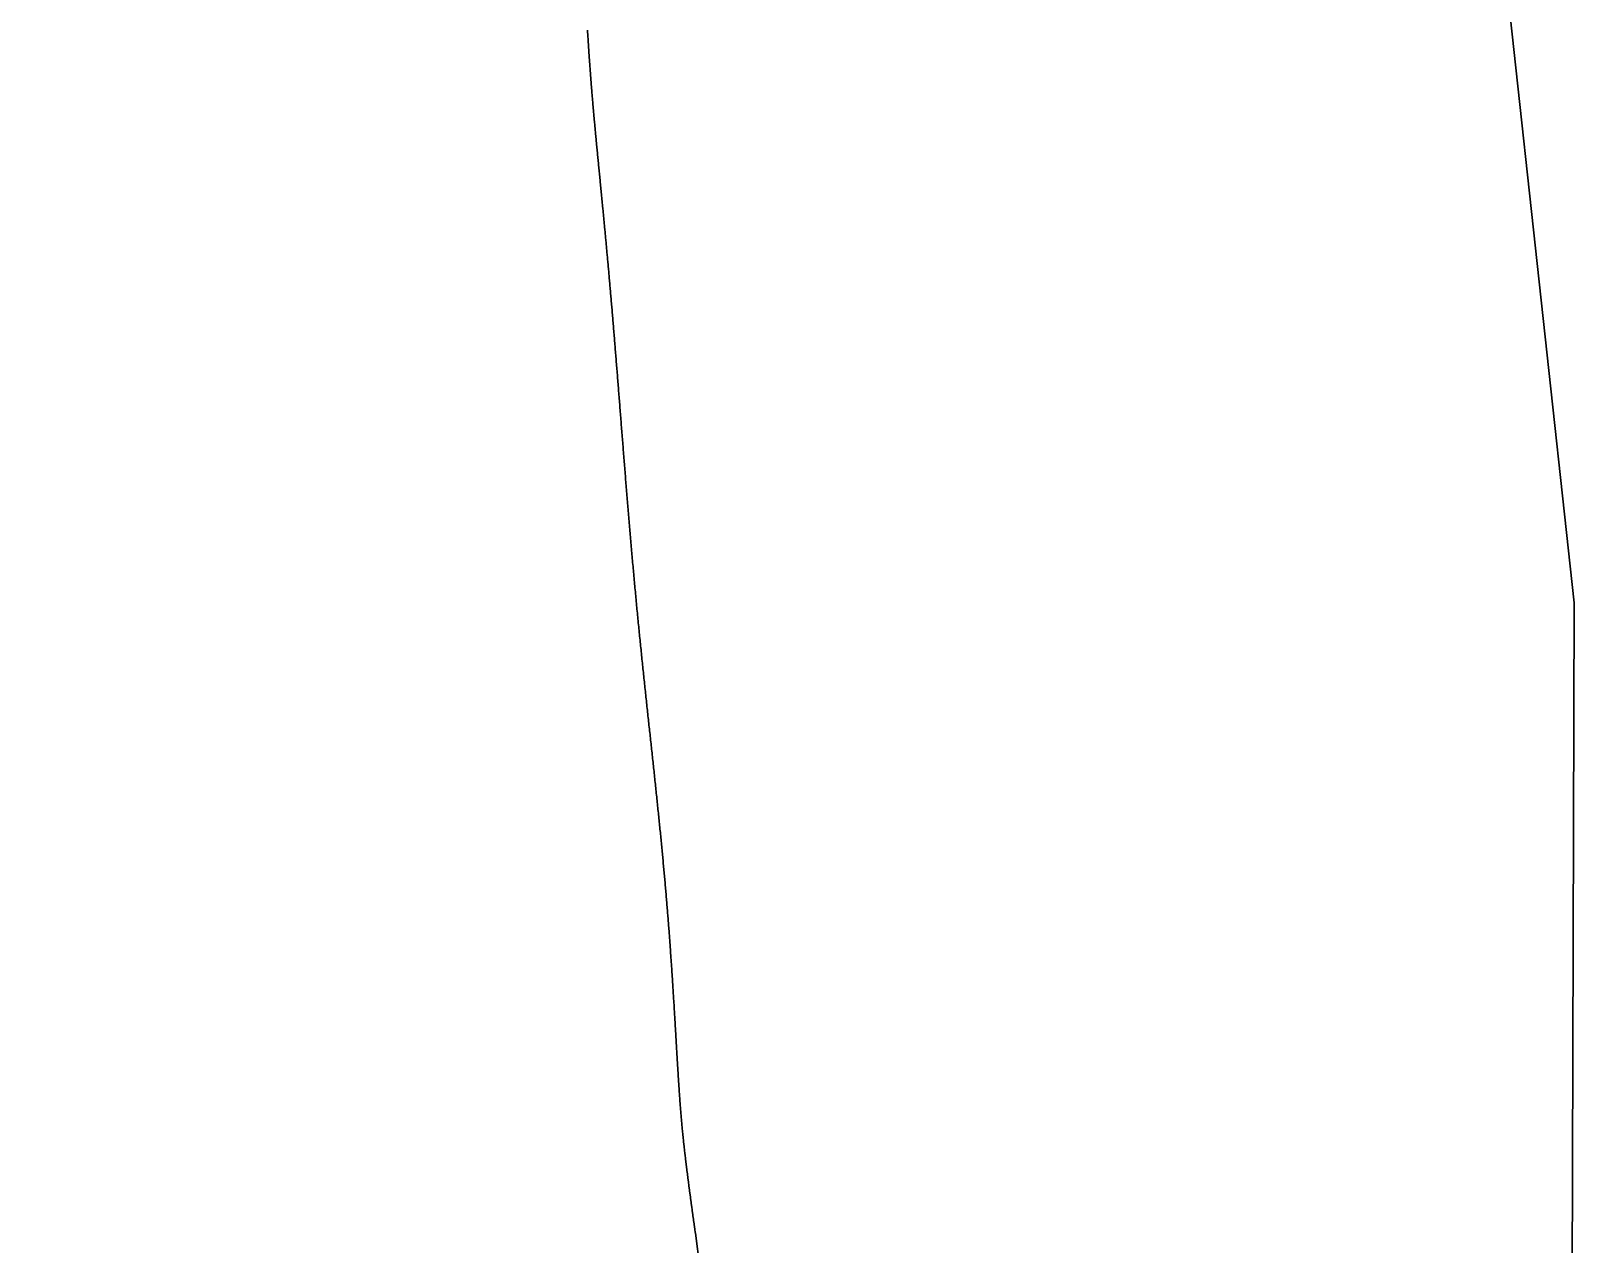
# Model space of a CAD drawing. Header units: inches. Extents: x 130170 to 284068, y 377793 to 804530.
# Drawn here: x 260687.9 to 260754.8, y 747502.6 to 747555.2 of the extents above; entities that cross this region are included whole.
import ezdxf

# ---------------------------------------------------------------- set-up
doc = ezdxf.new("R2010")
doc.units = ezdxf.units.IN
doc.header["$MEASUREMENT"] = 0
doc.layers.add('muni_il', color=7, linetype='Continuous')

msp = doc.modelspace()

# ---------------------------------------------------------------- linework, layer by layer
at = {"layer": 'muni_il'}
for points in [[(260487.281, 748427.062), (260556.891, 748281.25), (260554.359, 748232.688), (260630.859, 748122.375), (260647.141, 748049.125), (260659.031, 748015.188), (260678.781, 747986.375), (260708.234, 747829.312), (260741.734, 747649.875), (260754.781, 747530.375), (260754.516, 747438.375)], [(260754.516, 747438.375), (260754.781, 747530.375), (260741.734, 747649.875), (260708.234, 747829.312), (260678.781, 747986.375), (260659.031, 748015.188), (260647.141, 748049.125), (260630.859, 748122.375), (260554.359, 748232.688), (260556.891, 748281.25), (260487.281, 748427.062)], [(260716.901, 747501.591), (260716.702, 747503.056), (260716.696, 747503.1), (260716.692, 747503.125), (260716.689, 747503.151), (260716.685, 747503.178), (260716.681, 747503.207), (260716.677, 747503.238), (260716.672, 747503.269), (260716.668, 747503.302), (260716.663, 747503.336), (260716.658, 747503.371), (260716.653, 747503.407), (260716.648, 747503.443), (260716.643, 747503.481), (260716.637, 747503.519), (260716.632, 747503.558), (260716.627, 747503.597), (260716.621, 747503.638), (260716.615, 747503.678), (260716.61, 747503.719), (260716.604, 747503.761), (260716.598, 747503.803), (260716.592, 747503.846), (260716.586, 747503.889), (260716.58, 747503.932), (260716.574, 747503.975), (260716.568, 747504.019), (260716.562, 747504.063), (260716.556, 747504.107), (260716.55, 747504.152), (260716.544, 747504.196), (260716.538, 747504.241), (260716.532, 747504.286), (260716.526, 747504.33), (260716.52, 747504.375), (260716.514, 747504.42), (260716.508, 747504.465), (260716.502, 747504.51), (260716.496, 747504.555), (260716.49, 747504.6), (260716.484, 747504.645), (260716.478, 747504.69), (260716.472, 747504.735), (260716.466, 747504.779), (260716.46, 747504.824), (260716.454, 747504.869), (260716.448, 747504.913), (260716.442, 747504.957), (260716.436, 747505.001), (260716.431, 747505.045), (260716.425, 747505.089), (260716.419, 747505.133), (260716.413, 747505.176), (260716.408, 747505.22), (260716.402, 747505.263), (260716.397, 747505.306), (260716.391, 747505.349), (260716.386, 747505.391), (260716.38, 747505.434), (260716.375, 747505.476), (260716.369, 747505.518), (260716.364, 747505.56), (260716.359, 747505.601), (260716.354, 747505.642), (260716.348, 747505.683), (260716.343, 747505.724), (260716.338, 747505.765), (260716.333, 747505.805), (260716.328, 747505.845), (260716.323, 747505.885), (260716.318, 747505.925), (260716.313, 747505.965), (260716.309, 747506.004), (260716.304, 747506.043), (260716.299, 747506.082), (260716.294, 747506.12), (260716.29, 747506.159), (260716.285, 747506.197), (260716.281, 747506.235), (260716.276, 747506.272), (260716.272, 747506.31), (260716.267, 747506.347), (260716.263, 747506.384), (260716.258, 747506.421), (260716.254, 747506.458), (260716.25, 747506.494), (260716.246, 747506.53), (260716.241, 747506.566), (260716.237, 747506.602), (260716.233, 747506.638), (260716.229, 747506.674), (260716.225, 747506.709), (260716.221, 747506.744), (260716.217, 747506.779), (260716.213, 747506.814), (260716.209, 747506.849), (260716.206, 747506.883), (260716.202, 747506.918), (260716.198, 747506.952), (260716.194, 747506.986), (260716.191, 747507.02), (260716.187, 747507.054), (260716.184, 747507.088), (260716.18, 747507.122), (260716.176, 747507.155), (260716.173, 747507.189), (260716.169, 747507.222), (260716.166, 747507.256), (260716.163, 747507.289), (260716.159, 747507.322), (260716.156, 747507.355), (260716.152, 747507.389), (260716.149, 747507.422), (260716.146, 747507.455), (260716.143, 747507.488), (260716.139, 747507.521), (260716.136, 747507.554), (260716.133, 747507.587), (260716.13, 747507.62), (260716.127, 747507.652), (260716.124, 747507.685), (260716.121, 747507.718), (260716.117, 747507.751), (260716.114, 747507.784), (260716.111, 747507.818), (260716.108, 747507.851), (260716.105, 747507.884), (260716.103, 747507.917), (260716.1, 747507.95), (260716.097, 747507.984), (260716.094, 747508.017), (260716.091, 747508.05), (260716.088, 747508.084), (260716.085, 747508.118), (260716.082, 747508.152), (260716.079, 747508.185), (260716.077, 747508.22), (260716.074, 747508.254), (260716.071, 747508.288), (260716.068, 747508.322), (260716.065, 747508.357), (260716.063, 747508.392), (260716.06, 747508.426), (260716.057, 747508.461), (260716.054, 747508.496), (260716.052, 747508.532), (260716.049, 747508.567), (260716.046, 747508.603), (260716.043, 747508.638), (260716.041, 747508.675), (260716.038, 747508.711), (260716.035, 747508.747), (260716.033, 747508.784), (260716.03, 747508.82), (260716.027, 747508.857), (260716.025, 747508.894), (260716.022, 747508.932), (260716.019, 747508.969), (260716.017, 747509.007), (260716.014, 747509.045), (260716.011, 747509.083), (260716.009, 747509.122), (260716.006, 747509.161), (260716.003, 747509.199), (260716.001, 747509.239), (260715.998, 747509.278), (260715.996, 747509.318), (260715.993, 747509.358), (260715.99, 747509.398), (260715.987, 747509.438), (260715.985, 747509.479), (260715.982, 747509.52), (260715.979, 747509.561), (260715.977, 747509.602), (260715.974, 747509.644), (260715.972, 747509.686), (260715.969, 747509.728), (260715.966, 747509.771), (260715.963, 747509.813), (260715.961, 747509.856), (260715.958, 747509.899), (260715.955, 747509.943), (260715.953, 747509.987), (260715.95, 747510.031), (260715.947, 747510.075), (260715.944, 747510.12), (260715.942, 747510.164), (260715.939, 747510.21), (260715.936, 747510.255), (260715.933, 747510.301), (260715.931, 747510.346), (260715.928, 747510.393), (260715.925, 747510.439), (260715.922, 747510.486), (260715.919, 747510.533), (260715.917, 747510.58), (260715.914, 747510.627), (260715.911, 747510.675), (260715.908, 747510.723), (260715.905, 747510.771), (260715.902, 747510.82), (260715.899, 747510.869), (260715.896, 747510.918), (260715.894, 747510.967), (260715.891, 747511.017), (260715.888, 747511.067), (260715.885, 747511.117), (260715.882, 747511.167), (260715.879, 747511.218), (260715.876, 747511.269), (260715.873, 747511.32), (260715.87, 747511.371), (260715.867, 747511.423), (260715.864, 747511.474), (260715.861, 747511.526), (260715.858, 747511.579), (260715.855, 747511.631), (260715.851, 747511.684), (260715.848, 747511.737), (260715.845, 747511.791), (260715.842, 747511.844), (260715.839, 747511.898), (260715.836, 747511.952), (260715.833, 747512.006), (260715.829, 747512.06), (260715.826, 747512.115), (260715.823, 747512.17), (260715.82, 747512.225), (260715.816, 747512.281), (260715.813, 747512.336), (260715.81, 747512.392), (260715.806, 747512.448), (260715.803, 747512.504), (260715.8, 747512.561), (260715.796, 747512.617), (260715.793, 747512.674), (260715.789, 747512.731), (260715.786, 747512.789), (260715.783, 747512.846), (260715.779, 747512.904), (260715.776, 747512.962), (260715.772, 747513.02), (260715.768, 747513.078), (260715.765, 747513.137), (260715.761, 747513.195), (260715.758, 747513.254), (260715.754, 747513.314), (260715.75, 747513.373), (260715.746, 747513.432), (260715.743, 747513.492), (260715.739, 747513.552), (260715.735, 747513.612), (260715.731, 747513.672), (260715.728, 747513.733), (260715.724, 747513.794), (260715.72, 747513.854), (260715.716, 747513.916), (260715.712, 747513.977), (260715.708, 747514.038), (260715.704, 747514.1), (260715.7, 747514.162), (260715.696, 747514.224), (260715.692, 747514.286), (260715.688, 747514.348), (260715.683, 747514.411), (260715.679, 747514.474), (260715.675, 747514.536), (260715.671, 747514.6), (260715.667, 747514.663), (260715.662, 747514.726), (260715.658, 747514.79), (260715.653, 747514.854), (260715.649, 747514.918), (260715.645, 747514.982), (260715.64, 747515.046), (260715.636, 747515.111), (260715.631, 747515.175), (260715.627, 747515.24), (260715.622, 747515.305), (260715.617, 747515.371), (260715.613, 747515.436), (260715.608, 747515.502), (260715.603, 747515.567), (260715.598, 747515.633), (260715.593, 747515.699), (260715.588, 747515.766), (260715.584, 747515.832), (260715.579, 747515.899), (260715.574, 747515.965), (260715.569, 747516.032), (260715.564, 747516.1), (260715.559, 747516.167), (260715.553, 747516.234), (260715.548, 747516.302), (260715.543, 747516.37), (260715.538, 747516.438), (260715.532, 747516.506), (260715.527, 747516.574), (260715.522, 747516.643), (260715.516, 747516.711), (260715.511, 747516.78), (260715.505, 747516.849), (260715.5, 747516.918), (260715.494, 747516.988), (260715.488, 747517.057), (260715.483, 747517.127), (260715.477, 747517.196), (260715.471, 747517.266), (260715.466, 747517.337), (260715.46, 747517.407), (260715.454, 747517.477), (260715.448, 747517.548), (260715.442, 747517.619), (260715.436, 747517.69), (260715.43, 747517.761), (260715.424, 747517.832), (260715.418, 747517.903), (260715.411, 747517.975), (260715.405, 747518.047), (260715.399, 747518.118), (260715.393, 747518.191), (260715.386, 747518.263), (260715.38, 747518.335), (260715.373, 747518.408), (260715.367, 747518.48), (260715.36, 747518.553), (260715.354, 747518.626), (260715.347, 747518.699), (260715.34, 747518.772), (260715.334, 747518.846), (260715.327, 747518.919), (260715.32, 747518.993), (260715.313, 747519.067), (260715.306, 747519.14), (260715.3, 747519.215), (260715.293, 747519.289), (260715.286, 747519.363), (260715.279, 747519.438), (260715.271, 747519.512), (260715.264, 747519.587), (260715.257, 747519.662), (260715.25, 747519.737), (260715.243, 747519.812), (260715.236, 747519.887), (260715.228, 747519.963), (260715.221, 747520.038), (260715.213, 747520.114), (260715.206, 747520.19), (260715.198, 747520.266), (260715.191, 747520.342), (260715.184, 747520.418), (260715.176, 747520.494), (260715.168, 747520.571), (260715.161, 747520.647), (260715.153, 747520.724), (260715.145, 747520.8), (260715.138, 747520.877), (260715.13, 747520.954), (260715.122, 747521.031), (260715.114, 747521.108), (260715.106, 747521.186), (260715.098, 747521.263), (260715.09, 747521.341), (260715.082, 747521.418), (260715.074, 747521.496), (260715.066, 747521.574), (260715.058, 747521.651), (260715.05, 747521.729), (260715.042, 747521.807), (260715.034, 747521.886), (260715.026, 747521.964), (260715.017, 747522.042), (260715.009, 747522.12), (260715.001, 747522.199), (260714.993, 747522.277), (260714.984, 747522.356), (260714.976, 747522.435), (260714.968, 747522.514), (260714.959, 747522.593), (260714.951, 747522.672), (260714.942, 747522.751), (260714.934, 747522.83), (260714.926, 747522.909), (260714.917, 747522.988), (260714.909, 747523.068), (260714.9, 747523.147), (260714.892, 747523.226), (260714.883, 747523.306), (260714.875, 747523.386), (260714.866, 747523.465), (260714.857, 747523.545), (260714.849, 747523.625), (260714.84, 747523.705), (260714.832, 747523.785), (260714.823, 747523.865), (260714.814, 747523.945), (260714.805, 747524.025), (260714.797, 747524.105), (260714.788, 747524.185), (260714.78, 747524.265), (260714.771, 747524.346), (260714.762, 747524.426), (260714.753, 747524.506), (260714.745, 747524.587), (260714.736, 747524.668), (260714.727, 747524.748), (260714.718, 747524.829), (260714.71, 747524.91), (260714.701, 747524.99), (260714.692, 747525.071), (260714.683, 747525.152), (260714.675, 747525.233), (260714.666, 747525.314), (260714.657, 747525.395), (260714.648, 747525.476), (260714.64, 747525.557), (260714.631, 747525.638), (260714.622, 747525.719), (260714.613, 747525.8), (260714.605, 747525.882), (260714.596, 747525.963), (260714.587, 747526.044), (260714.578, 747526.126), (260714.57, 747526.207), (260714.561, 747526.289), (260714.552, 747526.37), (260714.543, 747526.452), (260714.535, 747526.534), (260714.526, 747526.615), (260714.517, 747526.697), (260714.509, 747526.779), (260714.5, 747526.861), (260714.491, 747526.943), (260714.483, 747527.024), (260714.474, 747527.106), (260714.465, 747527.189), (260714.457, 747527.271), (260714.448, 747527.353), (260714.44, 747527.435), (260714.431, 747527.517), (260714.422, 747527.599), (260714.414, 747527.682), (260714.405, 747527.764), (260714.397, 747527.846), (260714.388, 747527.929), (260714.38, 747528.011), (260714.371, 747528.094), (260714.363, 747528.177), (260714.354, 747528.259), (260714.346, 747528.342), (260714.337, 747528.425), (260714.329, 747528.508), (260714.321, 747528.59), (260714.312, 747528.673), (260714.304, 747528.756), (260714.296, 747528.839), (260714.287, 747528.922), (260714.279, 747529.005), (260714.271, 747529.089), (260714.262, 747529.172), (260714.254, 747529.255), (260714.246, 747529.338), (260714.237, 747529.422), (260714.229, 747529.505), (260714.221, 747529.589), (260714.213, 747529.672), (260714.205, 747529.756), (260714.197, 747529.84), (260714.189, 747529.923), (260714.18, 747530.007), (260714.172, 747530.091), (260714.164, 747530.175), (260714.156, 747530.259), (260714.148, 747530.342), (260714.14, 747530.427), (260714.132, 747530.511), (260714.124, 747530.595), (260714.116, 747530.679), (260714.108, 747530.763), (260714.1, 747530.847), (260714.093, 747530.932), (260714.085, 747531.016), (260714.077, 747531.101), (260714.069, 747531.185), (260714.061, 747531.27), (260714.054, 747531.354), (260714.046, 747531.439), (260714.038, 747531.524), (260714.03, 747531.608), (260714.023, 747531.693), (260714.015, 747531.778), (260714.007, 747531.863), (260714, 747531.948), (260713.992, 747532.033), (260713.984, 747532.118), (260713.977, 747532.203), (260713.969, 747532.288), (260713.962, 747532.373), (260713.954, 747532.458), (260713.947, 747532.543), (260713.939, 747532.628), (260713.932, 747532.714), (260713.924, 747532.799), (260713.917, 747532.884), (260713.909, 747532.969), (260713.902, 747533.055), (260713.895, 747533.14), (260713.887, 747533.226), (260713.88, 747533.311), (260713.873, 747533.397), (260713.865, 747533.482), (260713.858, 747533.568), (260713.851, 747533.653), (260713.843, 747533.739), (260713.836, 747533.824), (260713.829, 747533.91), (260713.822, 747533.995), (260713.814, 747534.081), (260713.807, 747534.167), (260713.8, 747534.252), (260713.793, 747534.338), (260713.786, 747534.423), (260713.779, 747534.509), (260713.772, 747534.595), (260713.765, 747534.68), (260713.758, 747534.766), (260713.75, 747534.851), (260713.743, 747534.937), (260713.736, 747535.022), (260713.729, 747535.108), (260713.722, 747535.193), (260713.715, 747535.279), (260713.708, 747535.364), (260713.702, 747535.45), (260713.695, 747535.535), (260713.688, 747535.62), (260713.681, 747535.706), (260713.674, 747535.791), (260713.667, 747535.876), (260713.66, 747535.961), (260713.653, 747536.046), (260713.646, 747536.132), (260713.64, 747536.217), (260713.633, 747536.302), (260713.626, 747536.387), (260713.619, 747536.471), (260713.613, 747536.556), (260713.606, 747536.641), (260713.599, 747536.725), (260713.592, 747536.81), (260713.586, 747536.894), (260713.579, 747536.979), (260713.572, 747537.063), (260713.566, 747537.147), (260713.559, 747537.232), (260713.552, 747537.316), (260713.546, 747537.4), (260713.539, 747537.483), (260713.532, 747537.567), (260713.526, 747537.651), (260713.519, 747537.734), (260713.513, 747537.818), (260713.506, 747537.901), (260713.499, 747537.984), (260713.493, 747538.067), (260713.486, 747538.15), (260713.48, 747538.233), (260713.473, 747538.316), (260713.467, 747538.398), (260713.46, 747538.481), (260713.454, 747538.563), (260713.447, 747538.645), (260713.441, 747538.727), (260713.434, 747538.809), (260713.428, 747538.891), (260713.422, 747538.972), (260713.415, 747539.054), (260713.409, 747539.135), (260713.402, 747539.216), (260713.396, 747539.297), (260713.389, 747539.377), (260713.383, 747539.458), (260713.377, 747539.538), (260713.37, 747539.619), (260713.364, 747539.699), (260713.358, 747539.778), (260713.351, 747539.858), (260713.345, 747539.938), (260713.339, 747540.017), (260713.333, 747540.096), (260713.326, 747540.175), (260713.32, 747540.254), (260713.314, 747540.332), (260713.307, 747540.41), (260713.301, 747540.489), (260713.295, 747540.566), (260713.289, 747540.644), (260713.282, 747540.721), (260713.276, 747540.799), (260713.27, 747540.876), (260713.264, 747540.953), (260713.258, 747541.029), (260713.252, 747541.106), (260713.245, 747541.182), (260713.239, 747541.258), (260713.233, 747541.333), (260713.227, 747541.409), (260713.221, 747541.484), (260713.215, 747541.559), (260713.209, 747541.634), (260713.203, 747541.708), (260713.196, 747541.783), (260713.19, 747541.857), (260713.184, 747541.931), (260713.178, 747542.004), (260713.172, 747542.078), (260713.166, 747542.151), (260713.16, 747542.223), (260713.154, 747542.296), (260713.148, 747542.369), (260713.142, 747542.441), (260713.136, 747542.512), (260713.13, 747542.584), (260713.124, 747542.655), (260713.118, 747542.726), (260713.112, 747542.797), (260713.106, 747542.868), (260713.1, 747542.938), (260713.094, 747543.008), (260713.089, 747543.078), (260713.083, 747543.147), (260713.077, 747543.217), (260713.071, 747543.286), (260713.065, 747543.354), (260713.059, 747543.423), (260713.053, 747543.491), (260713.048, 747543.559), (260713.042, 747543.627), (260713.036, 747543.694), (260713.03, 747543.761), (260713.024, 747543.828), (260713.019, 747543.895), (260713.013, 747543.961), (260713.007, 747544.027), (260713.001, 747544.093), (260712.996, 747544.159), (260712.99, 747544.224), (260712.984, 747544.289), (260712.978, 747544.354), (260712.973, 747544.418), (260712.967, 747544.483), (260712.962, 747544.547), (260712.956, 747544.61), (260712.95, 747544.674), (260712.945, 747544.737), (260712.939, 747544.8), (260712.933, 747544.863), (260712.928, 747544.925), (260712.922, 747544.987), (260712.917, 747545.049), (260712.911, 747545.111), (260712.906, 747545.172), (260712.9, 747545.233), (260712.895, 747545.294), (260712.889, 747545.355), (260712.884, 747545.415), (260712.878, 747545.475), (260712.872, 747545.535), (260712.867, 747545.594), (260712.862, 747545.654), (260712.856, 747545.713), (260712.851, 747545.772), (260712.845, 747545.83), (260712.84, 747545.888), (260712.835, 747545.947), (260712.829, 747546.004), (260712.824, 747546.062), (260712.819, 747546.119), (260712.813, 747546.177), (260712.808, 747546.233), (260712.803, 747546.29), (260712.797, 747546.346), (260712.792, 747546.403), (260712.787, 747546.458), (260712.782, 747546.514), (260712.776, 747546.57), (260712.771, 747546.625), (260712.766, 747546.68), (260712.761, 747546.735), (260712.755, 747546.789), (260712.75, 747546.844), (260712.745, 747546.898), (260712.74, 747546.952), (260712.735, 747547.005), (260712.73, 747547.059), (260712.725, 747547.112), (260712.72, 747547.165), (260712.714, 747547.218), (260712.709, 747547.27), (260712.704, 747547.323), (260712.699, 747547.375), (260712.694, 747547.427), (260712.689, 747547.479), (260712.684, 747547.53), (260712.679, 747547.582), (260712.674, 747547.633), (260712.669, 747547.684), (260712.665, 747547.735), (260712.66, 747547.785), (260712.655, 747547.836), (260712.65, 747547.886), (260712.645, 747547.936), (260712.64, 747547.986), (260712.635, 747548.035), (260712.63, 747548.085), (260712.626, 747548.134), (260712.621, 747548.183), (260712.616, 747548.232), (260712.611, 747548.281), (260712.606, 747548.329), (260712.602, 747548.378), (260712.597, 747548.426), (260712.592, 747548.474), (260712.588, 747548.522), (260712.583, 747548.57), (260712.578, 747548.617), (260712.574, 747548.665), (260712.569, 747548.712), (260712.564, 747548.759), (260712.56, 747548.806), (260712.555, 747548.853), (260712.55, 747548.899), (260712.546, 747548.946), (260712.541, 747548.992), (260712.537, 747549.038), (260712.532, 747549.084), (260712.528, 747549.13), (260712.523, 747549.176), (260712.519, 747549.222), (260712.514, 747549.267), (260712.51, 747549.312), (260712.505, 747549.358), (260712.501, 747549.403), (260712.497, 747549.448), (260712.492, 747549.493), (260712.488, 747549.537), (260712.484, 747549.582), (260712.479, 747549.626), (260712.475, 747549.671), (260712.471, 747549.715), (260712.466, 747549.759), (260712.462, 747549.803), (260712.458, 747549.847), (260712.454, 747549.891), (260712.449, 747549.934), (260712.445, 747549.978), (260712.441, 747550.021), (260712.437, 747550.065), (260712.433, 747550.108), (260712.429, 747550.151), (260712.424, 747550.194), (260712.42, 747550.237), (260712.416, 747550.28), (260712.412, 747550.322), (260712.408, 747550.365), (260712.404, 747550.407), (260712.4, 747550.45), (260712.396, 747550.492), (260712.392, 747550.534), (260712.388, 747550.577), (260712.384, 747550.619), (260712.38, 747550.661), (260712.376, 747550.703), (260712.372, 747550.745), (260712.368, 747550.786), (260712.364, 747550.828), (260712.361, 747550.87), (260712.357, 747550.911), (260712.353, 747550.953), (260712.349, 747550.994), (260712.345, 747551.035), (260712.341, 747551.076), (260712.338, 747551.118), (260712.334, 747551.159), (260712.33, 747551.2), (260712.326, 747551.241), (260712.323, 747551.282), (260712.319, 747551.322), (260712.315, 747551.363), (260712.312, 747551.404), (260712.308, 747551.444), (260712.304, 747551.485), (260712.301, 747551.526), (260712.297, 747551.566), (260712.293, 747551.607), (260712.29, 747551.647), (260712.286, 747551.687), (260712.283, 747551.728), (260712.279, 747551.768), (260712.276, 747551.808), (260712.272, 747551.848), (260712.269, 747551.888), (260712.265, 747551.928), (260712.262, 747551.968), (260712.259, 747552.008), (260712.255, 747552.048), (260712.252, 747552.088), (260712.248, 747552.128), (260712.245, 747552.168), (260712.242, 747552.207), (260712.238, 747552.247), (260712.235, 747552.287), (260712.232, 747552.326), (260712.228, 747552.366), (260712.225, 747552.406), (260712.222, 747552.445), (260712.219, 747552.485), (260712.215, 747552.524), (260712.212, 747552.564), (260712.209, 747552.603), (260712.206, 747552.643), (260712.203, 747552.682), (260712.199, 747552.721), (260712.196, 747552.761), (260712.193, 747552.8), (260712.19, 747552.839), (260712.187, 747552.879), (260712.184, 747552.918), (260712.181, 747552.957), (260712.178, 747552.996), (260712.175, 747553.035), (260712.172, 747553.075), (260712.169, 747553.114), (260712.166, 747553.153), (260712.163, 747553.192), (260712.16, 747553.231), (260712.157, 747553.27), (260712.154, 747553.309), (260712.151, 747553.348), (260712.148, 747553.387), (260712.145, 747553.426), (260712.142, 747553.465), (260712.139, 747553.505), (260712.136, 747553.544), (260712.134, 747553.582), (260712.131, 747553.622), (260712.128, 747553.66), (260712.125, 747553.7), (260712.122, 747553.739), (260712.119, 747553.777), (260712.117, 747553.817), (260712.114, 747553.856), (260712.111, 747553.895), (260712.108, 747553.933), (260712.106, 747553.972), (260712.103, 747554.011), (260712.1, 747554.05), (260712.098, 747554.089), (260712.095, 747554.128), (260712.092, 747554.167), (260712.09, 747554.206), (260712.087, 747554.245), (260712.084, 747554.284), (260712.082, 747554.323), (260712.079, 747554.362), (260712.077, 747554.401), (260712.074, 747554.44), (260712.071, 747554.479), (260712.069, 747554.518), (260712.066, 747554.557), (260712.064, 747554.596), (260712.061, 747554.636), (260712.059, 747554.675), (260712.056, 747554.714), (260712.054, 747554.753), (260712.051, 747554.792), (260712.049, 747554.831), (260712.046, 747554.87), (260712.044, 747554.909), (260712.041, 747554.948), (260712.039, 747554.988), (260712.036, 747555.027), (260712.034, 747555.066), (260712.032, 747555.105), (260712.029, 747555.144), (260712.027, 747555.184)], [(260712.027, 747555.184), (260712.029, 747555.144), (260712.032, 747555.105), (260712.034, 747555.066), (260712.036, 747555.027), (260712.039, 747554.988), (260712.041, 747554.948), (260712.044, 747554.909), (260712.046, 747554.87), (260712.049, 747554.831), (260712.051, 747554.792), (260712.054, 747554.753), (260712.056, 747554.714), (260712.059, 747554.675), (260712.061, 747554.636), (260712.064, 747554.596), (260712.066, 747554.557), (260712.069, 747554.518), (260712.071, 747554.479), (260712.074, 747554.44), (260712.077, 747554.401), (260712.079, 747554.362), (260712.082, 747554.323), (260712.084, 747554.284), (260712.087, 747554.245), (260712.09, 747554.206), (260712.092, 747554.167), (260712.095, 747554.128), (260712.098, 747554.089), (260712.1, 747554.05), (260712.103, 747554.011), (260712.106, 747553.972), (260712.108, 747553.933), (260712.111, 747553.895), (260712.114, 747553.856), (260712.117, 747553.817), (260712.119, 747553.777), (260712.122, 747553.739), (260712.125, 747553.7), (260712.128, 747553.66), (260712.131, 747553.622), (260712.134, 747553.582), (260712.136, 747553.544), (260712.139, 747553.505), (260712.142, 747553.465), (260712.145, 747553.426), (260712.148, 747553.387), (260712.151, 747553.348), (260712.154, 747553.309), (260712.157, 747553.27), (260712.16, 747553.231), (260712.163, 747553.192), (260712.166, 747553.153), (260712.169, 747553.114), (260712.172, 747553.075), (260712.175, 747553.035), (260712.178, 747552.996), (260712.181, 747552.957), (260712.184, 747552.918), (260712.187, 747552.879), (260712.19, 747552.839), (260712.193, 747552.8), (260712.196, 747552.761), (260712.199, 747552.721), (260712.203, 747552.682), (260712.206, 747552.643), (260712.209, 747552.603), (260712.212, 747552.564), (260712.215, 747552.524), (260712.219, 747552.485), (260712.222, 747552.445), (260712.225, 747552.406), (260712.228, 747552.366), (260712.232, 747552.326), (260712.235, 747552.287), (260712.238, 747552.247), (260712.242, 747552.207), (260712.245, 747552.168), (260712.248, 747552.128), (260712.252, 747552.088), (260712.255, 747552.048), (260712.259, 747552.008), (260712.262, 747551.968), (260712.265, 747551.928), (260712.269, 747551.888), (260712.272, 747551.848), (260712.276, 747551.808), (260712.279, 747551.768), (260712.283, 747551.728), (260712.286, 747551.687), (260712.29, 747551.647), (260712.293, 747551.607), (260712.297, 747551.566), (260712.301, 747551.526), (260712.304, 747551.485), (260712.308, 747551.444), (260712.312, 747551.404), (260712.315, 747551.363), (260712.319, 747551.322), (260712.323, 747551.282), (260712.326, 747551.241), (260712.33, 747551.2), (260712.334, 747551.159), (260712.338, 747551.118), (260712.341, 747551.076), (260712.345, 747551.035), (260712.349, 747550.994), (260712.353, 747550.953), (260712.357, 747550.911), (260712.361, 747550.87), (260712.364, 747550.828), (260712.368, 747550.786), (260712.372, 747550.745), (260712.376, 747550.703), (260712.38, 747550.661), (260712.384, 747550.619), (260712.388, 747550.577), (260712.392, 747550.534), (260712.396, 747550.492), (260712.4, 747550.45), (260712.404, 747550.407), (260712.408, 747550.365), (260712.412, 747550.322), (260712.416, 747550.28), (260712.42, 747550.237), (260712.424, 747550.194), (260712.429, 747550.151), (260712.433, 747550.108), (260712.437, 747550.065), (260712.441, 747550.021), (260712.445, 747549.978), (260712.449, 747549.934), (260712.454, 747549.891), (260712.458, 747549.847), (260712.462, 747549.803), (260712.466, 747549.759), (260712.471, 747549.715), (260712.475, 747549.671), (260712.479, 747549.626), (260712.484, 747549.582), (260712.488, 747549.537), (260712.492, 747549.493), (260712.497, 747549.448), (260712.501, 747549.403), (260712.505, 747549.358), (260712.51, 747549.312), (260712.514, 747549.267), (260712.519, 747549.222), (260712.523, 747549.176), (260712.528, 747549.13), (260712.532, 747549.084), (260712.537, 747549.038), (260712.541, 747548.992), (260712.546, 747548.946), (260712.55, 747548.899), (260712.555, 747548.853), (260712.56, 747548.806), (260712.564, 747548.759), (260712.569, 747548.712), (260712.574, 747548.665), (260712.578, 747548.617), (260712.583, 747548.57), (260712.588, 747548.522), (260712.592, 747548.474), (260712.597, 747548.426), (260712.602, 747548.378), (260712.606, 747548.329), (260712.611, 747548.281), (260712.616, 747548.232), (260712.621, 747548.183), (260712.626, 747548.134), (260712.63, 747548.085), (260712.635, 747548.035), (260712.64, 747547.986), (260712.645, 747547.936), (260712.65, 747547.886), (260712.655, 747547.836), (260712.66, 747547.785), (260712.665, 747547.735), (260712.669, 747547.684), (260712.674, 747547.633), (260712.679, 747547.582), (260712.684, 747547.53), (260712.689, 747547.479), (260712.694, 747547.427), (260712.699, 747547.375), (260712.704, 747547.323), (260712.709, 747547.27), (260712.714, 747547.218), (260712.72, 747547.165), (260712.725, 747547.112), (260712.73, 747547.059), (260712.735, 747547.005), (260712.74, 747546.952), (260712.745, 747546.898), (260712.75, 747546.844), (260712.755, 747546.789), (260712.761, 747546.735), (260712.766, 747546.68), (260712.771, 747546.625), (260712.776, 747546.57), (260712.782, 747546.514), (260712.787, 747546.458), (260712.792, 747546.403), (260712.797, 747546.346), (260712.803, 747546.29), (260712.808, 747546.233), (260712.813, 747546.177), (260712.819, 747546.119), (260712.824, 747546.062), (260712.829, 747546.004), (260712.835, 747545.947), (260712.84, 747545.888), (260712.845, 747545.83), (260712.851, 747545.772), (260712.856, 747545.713), (260712.862, 747545.654), (260712.867, 747545.594), (260712.872, 747545.535), (260712.878, 747545.475), (260712.884, 747545.415), (260712.889, 747545.355), (260712.895, 747545.294), (260712.9, 747545.233), (260712.906, 747545.172), (260712.911, 747545.111), (260712.917, 747545.049), (260712.922, 747544.987), (260712.928, 747544.925), (260712.933, 747544.863), (260712.939, 747544.8), (260712.945, 747544.737), (260712.95, 747544.674), (260712.956, 747544.61), (260712.962, 747544.547), (260712.967, 747544.483), (260712.973, 747544.418), (260712.978, 747544.354), (260712.984, 747544.289), (260712.99, 747544.224), (260712.996, 747544.159), (260713.001, 747544.093), (260713.007, 747544.027), (260713.013, 747543.961), (260713.019, 747543.895), (260713.024, 747543.828), (260713.03, 747543.761), (260713.036, 747543.694), (260713.042, 747543.627), (260713.048, 747543.559), (260713.053, 747543.491), (260713.059, 747543.423), (260713.065, 747543.354), (260713.071, 747543.286), (260713.077, 747543.217), (260713.083, 747543.147), (260713.089, 747543.078), (260713.094, 747543.008), (260713.1, 747542.938), (260713.106, 747542.868), (260713.112, 747542.797), (260713.118, 747542.726), (260713.124, 747542.655), (260713.13, 747542.584), (260713.136, 747542.512), (260713.142, 747542.441), (260713.148, 747542.369), (260713.154, 747542.296), (260713.16, 747542.223), (260713.166, 747542.151), (260713.172, 747542.078), (260713.178, 747542.004), (260713.184, 747541.931), (260713.19, 747541.857), (260713.196, 747541.783), (260713.203, 747541.708), (260713.209, 747541.634), (260713.215, 747541.559), (260713.221, 747541.484), (260713.227, 747541.409), (260713.233, 747541.333), (260713.239, 747541.258), (260713.245, 747541.182), (260713.252, 747541.106), (260713.258, 747541.029), (260713.264, 747540.953), (260713.27, 747540.876), (260713.276, 747540.799), (260713.282, 747540.721), (260713.289, 747540.644), (260713.295, 747540.566), (260713.301, 747540.489), (260713.307, 747540.41), (260713.314, 747540.332), (260713.32, 747540.254), (260713.326, 747540.175), (260713.333, 747540.096), (260713.339, 747540.017), (260713.345, 747539.938), (260713.351, 747539.858), (260713.358, 747539.778), (260713.364, 747539.699), (260713.37, 747539.619), (260713.377, 747539.538), (260713.383, 747539.458), (260713.389, 747539.377), (260713.396, 747539.297), (260713.402, 747539.216), (260713.409, 747539.135), (260713.415, 747539.054), (260713.422, 747538.972), (260713.428, 747538.891), (260713.434, 747538.809), (260713.441, 747538.727), (260713.447, 747538.645), (260713.454, 747538.563), (260713.46, 747538.481), (260713.467, 747538.398), (260713.473, 747538.316), (260713.48, 747538.233), (260713.486, 747538.15), (260713.493, 747538.067), (260713.499, 747537.984), (260713.506, 747537.901), (260713.513, 747537.818), (260713.519, 747537.734), (260713.526, 747537.651), (260713.532, 747537.567), (260713.539, 747537.483), (260713.546, 747537.4), (260713.552, 747537.316), (260713.559, 747537.232), (260713.566, 747537.147), (260713.572, 747537.063), (260713.579, 747536.979), (260713.586, 747536.894), (260713.592, 747536.81), (260713.599, 747536.725), (260713.606, 747536.641), (260713.613, 747536.556), (260713.619, 747536.471), (260713.626, 747536.387), (260713.633, 747536.302), (260713.64, 747536.217), (260713.646, 747536.132), (260713.653, 747536.046), (260713.66, 747535.961), (260713.667, 747535.876), (260713.674, 747535.791), (260713.681, 747535.706), (260713.688, 747535.62), (260713.695, 747535.535), (260713.702, 747535.45), (260713.708, 747535.364), (260713.715, 747535.279), (260713.722, 747535.193), (260713.729, 747535.108), (260713.736, 747535.022), (260713.743, 747534.937), (260713.75, 747534.851), (260713.758, 747534.766), (260713.765, 747534.68), (260713.772, 747534.595), (260713.779, 747534.509), (260713.786, 747534.423), (260713.793, 747534.338), (260713.8, 747534.252), (260713.807, 747534.167), (260713.814, 747534.081), (260713.822, 747533.995), (260713.829, 747533.91), (260713.836, 747533.824), (260713.843, 747533.739), (260713.851, 747533.653), (260713.858, 747533.568), (260713.865, 747533.482), (260713.873, 747533.397), (260713.88, 747533.311), (260713.887, 747533.226), (260713.895, 747533.14), (260713.902, 747533.055), (260713.909, 747532.969), (260713.917, 747532.884), (260713.924, 747532.799), (260713.932, 747532.714), (260713.939, 747532.628), (260713.947, 747532.543), (260713.954, 747532.458), (260713.962, 747532.373), (260713.969, 747532.288), (260713.977, 747532.203), (260713.984, 747532.118), (260713.992, 747532.033), (260714, 747531.948), (260714.007, 747531.863), (260714.015, 747531.778), (260714.023, 747531.693), (260714.03, 747531.608), (260714.038, 747531.524), (260714.046, 747531.439), (260714.054, 747531.354), (260714.061, 747531.27), (260714.069, 747531.185), (260714.077, 747531.101), (260714.085, 747531.016), (260714.093, 747530.932), (260714.1, 747530.847), (260714.108, 747530.763), (260714.116, 747530.679), (260714.124, 747530.595), (260714.132, 747530.511), (260714.14, 747530.427), (260714.148, 747530.342), (260714.156, 747530.259), (260714.164, 747530.175), (260714.172, 747530.091), (260714.18, 747530.007), (260714.189, 747529.923), (260714.197, 747529.84), (260714.205, 747529.756), (260714.213, 747529.672), (260714.221, 747529.589), (260714.229, 747529.505), (260714.237, 747529.422), (260714.246, 747529.338), (260714.254, 747529.255), (260714.262, 747529.172), (260714.271, 747529.089), (260714.279, 747529.005), (260714.287, 747528.922), (260714.296, 747528.839), (260714.304, 747528.756), (260714.312, 747528.673), (260714.321, 747528.59), (260714.329, 747528.508), (260714.337, 747528.425), (260714.346, 747528.342), (260714.354, 747528.259), (260714.363, 747528.177), (260714.371, 747528.094), (260714.38, 747528.011), (260714.388, 747527.929), (260714.397, 747527.846), (260714.405, 747527.764), (260714.414, 747527.682), (260714.422, 747527.599), (260714.431, 747527.517), (260714.44, 747527.435), (260714.448, 747527.353), (260714.457, 747527.271), (260714.465, 747527.189), (260714.474, 747527.106), (260714.483, 747527.024), (260714.491, 747526.943), (260714.5, 747526.861), (260714.509, 747526.779), (260714.517, 747526.697), (260714.526, 747526.615), (260714.535, 747526.534), (260714.543, 747526.452), (260714.552, 747526.37), (260714.561, 747526.289), (260714.57, 747526.207), (260714.578, 747526.126), (260714.587, 747526.044), (260714.596, 747525.963), (260714.605, 747525.882), (260714.613, 747525.8), (260714.622, 747525.719), (260714.631, 747525.638), (260714.64, 747525.557), (260714.648, 747525.476), (260714.657, 747525.395), (260714.666, 747525.314), (260714.675, 747525.233), (260714.683, 747525.152), (260714.692, 747525.071), (260714.701, 747524.99), (260714.71, 747524.91), (260714.718, 747524.829), (260714.727, 747524.748), (260714.736, 747524.668), (260714.745, 747524.587), (260714.753, 747524.506), (260714.762, 747524.426), (260714.771, 747524.346), (260714.78, 747524.265), (260714.788, 747524.185), (260714.797, 747524.105), (260714.805, 747524.025), (260714.814, 747523.945), (260714.823, 747523.865), (260714.832, 747523.785), (260714.84, 747523.705), (260714.849, 747523.625), (260714.857, 747523.545), (260714.866, 747523.465), (260714.875, 747523.386), (260714.883, 747523.306), (260714.892, 747523.226), (260714.9, 747523.147), (260714.909, 747523.068), (260714.917, 747522.988), (260714.926, 747522.909), (260714.934, 747522.83), (260714.942, 747522.751), (260714.951, 747522.672), (260714.959, 747522.593), (260714.968, 747522.514), (260714.976, 747522.435), (260714.984, 747522.356), (260714.993, 747522.277), (260715.001, 747522.199), (260715.009, 747522.12), (260715.017, 747522.042), (260715.026, 747521.964), (260715.034, 747521.886), (260715.042, 747521.807), (260715.05, 747521.729), (260715.058, 747521.651), (260715.066, 747521.574), (260715.074, 747521.496), (260715.082, 747521.418), (260715.09, 747521.341), (260715.098, 747521.263), (260715.106, 747521.186), (260715.114, 747521.108), (260715.122, 747521.031), (260715.13, 747520.954), (260715.138, 747520.877), (260715.145, 747520.8), (260715.153, 747520.724), (260715.161, 747520.647), (260715.168, 747520.571), (260715.176, 747520.494), (260715.184, 747520.418), (260715.191, 747520.342), (260715.198, 747520.266), (260715.206, 747520.19), (260715.213, 747520.114), (260715.221, 747520.038), (260715.228, 747519.963), (260715.236, 747519.887), (260715.243, 747519.812), (260715.25, 747519.737), (260715.257, 747519.662), (260715.264, 747519.587), (260715.271, 747519.512), (260715.279, 747519.438), (260715.286, 747519.363), (260715.293, 747519.289), (260715.3, 747519.215), (260715.306, 747519.14), (260715.313, 747519.067), (260715.32, 747518.993), (260715.327, 747518.919), (260715.334, 747518.846), (260715.34, 747518.772), (260715.347, 747518.699), (260715.354, 747518.626), (260715.36, 747518.553), (260715.367, 747518.48), (260715.373, 747518.408), (260715.38, 747518.335), (260715.386, 747518.263), (260715.393, 747518.191), (260715.399, 747518.118), (260715.405, 747518.047), (260715.411, 747517.975), (260715.418, 747517.903), (260715.424, 747517.832), (260715.43, 747517.761), (260715.436, 747517.69), (260715.442, 747517.619), (260715.448, 747517.548), (260715.454, 747517.477), (260715.46, 747517.407), (260715.466, 747517.337), (260715.471, 747517.266), (260715.477, 747517.196), (260715.483, 747517.127), (260715.488, 747517.057), (260715.494, 747516.988), (260715.5, 747516.918), (260715.505, 747516.849), (260715.511, 747516.78), (260715.516, 747516.711), (260715.522, 747516.643), (260715.527, 747516.574), (260715.532, 747516.506), (260715.538, 747516.438), (260715.543, 747516.37), (260715.548, 747516.302), (260715.553, 747516.234), (260715.559, 747516.167), (260715.564, 747516.1), (260715.569, 747516.032), (260715.574, 747515.965), (260715.579, 747515.899), (260715.584, 747515.832), (260715.588, 747515.766), (260715.593, 747515.699), (260715.598, 747515.633), (260715.603, 747515.567), (260715.608, 747515.502), (260715.613, 747515.436), (260715.617, 747515.371), (260715.622, 747515.305), (260715.627, 747515.24), (260715.631, 747515.175), (260715.636, 747515.111), (260715.64, 747515.046), (260715.645, 747514.982), (260715.649, 747514.918), (260715.653, 747514.854), (260715.658, 747514.79), (260715.662, 747514.726), (260715.667, 747514.663), (260715.671, 747514.6), (260715.675, 747514.536), (260715.679, 747514.474), (260715.683, 747514.411), (260715.688, 747514.348), (260715.692, 747514.286), (260715.696, 747514.224), (260715.7, 747514.162), (260715.704, 747514.1), (260715.708, 747514.038), (260715.712, 747513.977), (260715.716, 747513.916), (260715.72, 747513.854), (260715.724, 747513.794), (260715.728, 747513.733), (260715.731, 747513.672), (260715.735, 747513.612), (260715.739, 747513.552), (260715.743, 747513.492), (260715.746, 747513.432), (260715.75, 747513.373), (260715.754, 747513.314), (260715.758, 747513.254), (260715.761, 747513.195), (260715.765, 747513.137), (260715.768, 747513.078), (260715.772, 747513.02), (260715.776, 747512.962), (260715.779, 747512.904), (260715.783, 747512.846), (260715.786, 747512.789), (260715.789, 747512.731), (260715.793, 747512.674), (260715.796, 747512.617), (260715.8, 747512.561), (260715.803, 747512.504), (260715.806, 747512.448), (260715.81, 747512.392), (260715.813, 747512.336), (260715.816, 747512.281), (260715.82, 747512.225), (260715.823, 747512.17), (260715.826, 747512.115), (260715.829, 747512.06), (260715.833, 747512.006), (260715.836, 747511.952), (260715.839, 747511.898), (260715.842, 747511.844), (260715.845, 747511.791), (260715.848, 747511.737), (260715.851, 747511.684), (260715.855, 747511.631), (260715.858, 747511.579), (260715.861, 747511.526), (260715.864, 747511.474), (260715.867, 747511.423), (260715.87, 747511.371), (260715.873, 747511.32), (260715.876, 747511.269), (260715.879, 747511.218), (260715.882, 747511.167), (260715.885, 747511.117), (260715.888, 747511.067), (260715.891, 747511.017), (260715.894, 747510.967), (260715.896, 747510.918), (260715.899, 747510.869), (260715.902, 747510.82), (260715.905, 747510.771), (260715.908, 747510.723), (260715.911, 747510.675), (260715.914, 747510.627), (260715.917, 747510.58), (260715.919, 747510.533), (260715.922, 747510.486), (260715.925, 747510.439), (260715.928, 747510.393), (260715.931, 747510.346), (260715.933, 747510.301), (260715.936, 747510.255), (260715.939, 747510.21), (260715.942, 747510.164), (260715.944, 747510.12), (260715.947, 747510.075), (260715.95, 747510.031), (260715.953, 747509.987), (260715.955, 747509.943), (260715.958, 747509.899), (260715.961, 747509.856), (260715.963, 747509.813), (260715.966, 747509.771), (260715.969, 747509.728), (260715.972, 747509.686), (260715.974, 747509.644), (260715.977, 747509.602), (260715.979, 747509.561), (260715.982, 747509.52), (260715.985, 747509.479), (260715.987, 747509.438), (260715.99, 747509.398), (260715.993, 747509.358), (260715.996, 747509.318), (260715.998, 747509.278), (260716.001, 747509.239), (260716.003, 747509.199), (260716.006, 747509.161), (260716.009, 747509.122), (260716.011, 747509.083), (260716.014, 747509.045), (260716.017, 747509.007), (260716.019, 747508.969), (260716.022, 747508.932), (260716.025, 747508.894), (260716.027, 747508.857), (260716.03, 747508.82), (260716.033, 747508.784), (260716.035, 747508.747), (260716.038, 747508.711), (260716.041, 747508.675), (260716.043, 747508.638), (260716.046, 747508.603), (260716.049, 747508.567), (260716.052, 747508.532), (260716.054, 747508.496), (260716.057, 747508.461), (260716.06, 747508.426), (260716.063, 747508.392), (260716.065, 747508.357), (260716.068, 747508.322), (260716.071, 747508.288), (260716.074, 747508.254), (260716.077, 747508.22), (260716.079, 747508.185), (260716.082, 747508.152), (260716.085, 747508.118), (260716.088, 747508.084), (260716.091, 747508.05), (260716.094, 747508.017), (260716.097, 747507.984), (260716.1, 747507.95), (260716.103, 747507.917), (260716.105, 747507.884), (260716.108, 747507.851), (260716.111, 747507.818), (260716.114, 747507.784), (260716.117, 747507.751), (260716.121, 747507.718), (260716.124, 747507.685), (260716.127, 747507.652), (260716.13, 747507.62), (260716.133, 747507.587), (260716.136, 747507.554), (260716.139, 747507.521), (260716.143, 747507.488), (260716.146, 747507.455), (260716.149, 747507.422), (260716.152, 747507.389), (260716.156, 747507.355), (260716.159, 747507.322), (260716.163, 747507.289), (260716.166, 747507.256), (260716.169, 747507.222), (260716.173, 747507.189), (260716.176, 747507.155), (260716.18, 747507.122), (260716.184, 747507.088), (260716.187, 747507.054), (260716.191, 747507.02), (260716.194, 747506.986), (260716.198, 747506.952), (260716.202, 747506.918), (260716.206, 747506.883), (260716.209, 747506.849), (260716.213, 747506.814), (260716.217, 747506.779), (260716.221, 747506.744), (260716.225, 747506.709), (260716.229, 747506.674), (260716.233, 747506.638), (260716.237, 747506.602), (260716.241, 747506.566), (260716.246, 747506.53), (260716.25, 747506.494), (260716.254, 747506.458), (260716.258, 747506.421), (260716.263, 747506.384), (260716.267, 747506.347), (260716.272, 747506.31), (260716.276, 747506.272), (260716.281, 747506.235), (260716.285, 747506.197), (260716.29, 747506.159), (260716.294, 747506.12), (260716.299, 747506.082), (260716.304, 747506.043), (260716.309, 747506.004), (260716.313, 747505.965), (260716.318, 747505.925), (260716.323, 747505.885), (260716.328, 747505.845), (260716.333, 747505.805), (260716.338, 747505.765), (260716.343, 747505.724), (260716.348, 747505.683), (260716.354, 747505.642), (260716.359, 747505.601), (260716.364, 747505.56), (260716.369, 747505.518), (260716.375, 747505.476), (260716.38, 747505.434), (260716.386, 747505.391), (260716.391, 747505.349), (260716.397, 747505.306), (260716.402, 747505.263), (260716.408, 747505.22), (260716.413, 747505.176), (260716.419, 747505.133), (260716.425, 747505.089), (260716.431, 747505.045), (260716.436, 747505.001), (260716.442, 747504.957), (260716.448, 747504.913), (260716.454, 747504.869), (260716.46, 747504.824), (260716.466, 747504.779), (260716.472, 747504.735), (260716.478, 747504.69), (260716.484, 747504.645), (260716.49, 747504.6), (260716.496, 747504.555), (260716.502, 747504.51), (260716.508, 747504.465), (260716.514, 747504.42), (260716.52, 747504.375), (260716.526, 747504.33), (260716.532, 747504.286), (260716.538, 747504.241), (260716.544, 747504.196), (260716.55, 747504.152), (260716.556, 747504.107), (260716.562, 747504.063), (260716.568, 747504.019), (260716.574, 747503.975), (260716.58, 747503.932), (260716.586, 747503.889), (260716.592, 747503.846), (260716.598, 747503.803), (260716.604, 747503.761), (260716.61, 747503.719), (260716.615, 747503.678), (260716.621, 747503.638), (260716.627, 747503.597), (260716.632, 747503.558), (260716.637, 747503.519), (260716.643, 747503.481), (260716.648, 747503.443), (260716.653, 747503.407), (260716.658, 747503.371), (260716.663, 747503.336), (260716.668, 747503.302), (260716.672, 747503.269), (260716.677, 747503.238), (260716.681, 747503.207), (260716.685, 747503.178), (260716.689, 747503.151), (260716.692, 747503.125), (260716.696, 747503.1), (260716.702, 747503.056), (260716.901, 747501.591)]]:
    msp.add_lwpolyline(points, dxfattribs=at)

doc.saveas('drawing.dxf')
